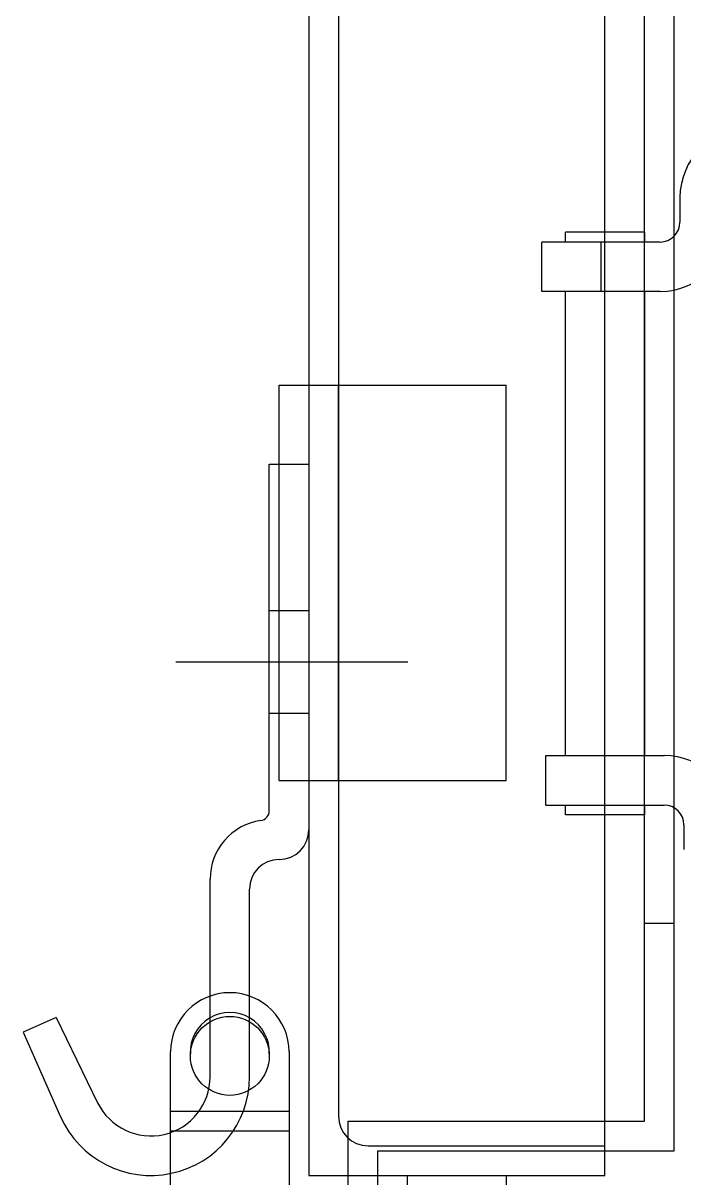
# Model space of a CAD drawing. Extents: x -3080 to 28500, y -1326 to 31609.
# Drawn here: x 15012.14 to 15015.49, y 26362 to 26367.84 of the extents above; entities that cross this region are included whole.
import ezdxf

# ---------------------------------------------------------------- set-up
doc = ezdxf.new("R2010")
doc.units = 0
doc.header["$LTSCALE"] = 100
doc.layers.add('0-xref', color=8, linetype='Continuous')
doc.layers.add('188K-SM-07-F10-MECH-CR PIPE-Y2257103$0$AP7P1-SM-08-FNN-120-A(4)-SMP$0$15P6-SM-08-FNN-320-A(10)-UIS-TCM$0$15P6-SM-08-FNN-00-(@10)170308-MIC$0$0-CDS', color=140, linetype='Continuous')

# ---------------------------------------------------------------- blocks, each defined once
blk = doc.blocks.new('188K-SM-07-F10-MECH-CR PIPE-Y2257103$0$CDS-CVD')
at = {"layer": '188K-SM-07-F10-MECH-CR PIPE-Y2257103$0$AP7P1-SM-08-FNN-120-A(4)-SMP$0$15P6-SM-08-FNN-320-A(10)-UIS-TCM$0$15P6-SM-08-FNN-00-(@10)170308-MIC$0$0-CDS', "ltscale": 0.1}
for p, q in [((15015.29, -72972.4769), (15015.29, -72925.4769)), ((15015.09, -72972.7522), (15015.09, -72926.2522)), ((15013.59, -72926.4022), (15013.59, -72972.7522)), ((15013.74, -72926.5522), (15013.74, -72972.4522)), ((15015.44, -72972.6269), (15015.44, -72941.6358)), ((15015.09, -72971.7016), (15015.09, -72967.6558)), ((15015.47, -72967.8019), (15015.47, -72967.9269)), ((15015.0265, -72967.9769), (15014.89, -72967.9769)), ((15014.89, -72968.0269), (15014.89, -72967.9769)), ((15015.29, -72967.9769), (15015.0265, -72967.9769)), ((15015.29, -72967.9769), (15015.29, -72968.0269)), ((15015.07, -72968.0269), (15014.77, -72968.0269)), ((15014.77, -72968.2769), (15014.77, -72968.0269)), ((15015.37, -72968.0269), (15015.07, -72968.0269)), ((15015.07, -72968.2769), (15015.07, -72968.0269)), ((15015.07, -72968.2769), (15014.77, -72968.2769)), ((15014.89, -72970.6269), (15014.89, -72968.2769)), ((15015.37, -72968.2769), (15015.07, -72968.2769)), ((15015.29, -72968.2769), (15015.29, -72970.6269)), ((15013.44, -72970.7522), (15013.44, -72968.7522)), ((15013.44, -72968.7522), (15014.59, -72968.7522)), ((15013.74, -72970.7522), (15013.74, -72968.7522)), ((15014.59, -72970.7522), (15014.59, -72968.7522)), ((15013.39, -72970.9058), (15013.39, -72969.1522)), ((15013.39, -72969.1522), (15013.59, -72969.1522)), ((15013.59, -72969.1522), (15013.59, -72971.0022)), ((15013.39, -72969.8922), (15013.59, -72969.8922)), ((15012.9163, -72970.1522), (15014.0912, -72970.1522)), ((15013.39, -72970.4122), (15013.59, -72970.4122)), ((15014.79, -72970.6269), (15015.09, -72970.6269)), ((15014.79, -72970.8769), (15014.79, -72970.6269)), ((15015.09, -72970.6269), (15015.39, -72970.6269)), ((15015.09, -72970.8769), (15015.09, -72970.6269)), ((15013.44, -72970.7522), (15014.59, -72970.7522)), ((15014.79, -72970.8769), (15015.09, -72970.8769)), ((15014.89, -72970.9269), (15014.89, -72970.8769)), ((15015.09, -72970.8769), (15015.39, -72970.8769)), ((15015.29, -72970.8769), (15015.29, -72970.9269)), ((15015.0265, -72970.9269), (15014.89, -72970.9269)), ((15015.29, -72970.9269), (15015.0265, -72970.9269)), ((15015.49, -72970.9769), (15015.49, -72971.1019)), ((15013.09, -72972.2522), (15013.09, -72971.2522)), ((15013.29, -72972.2522), (15013.29, -72971.3022)), ((15015.44, -72971.4769), (15015.29, -72971.4769)), ((15012.31, -72971.9522), (15012.1428, -72972.0263)), ((15012.31, -72971.9522), (15012.5203, -72972.3837)), ((15012.1428, -72972.0263), (15012.3329, -72972.4549)), ((15012.89, -72972.4269), (15012.89, -72972.1269)), ((15013.49, -72972.1269), (15013.49, -72972.4269)), ((15012.89, -72972.4269), (15013.49, -72972.4269)), ((15012.89, -72972.5269), (15012.89, -72972.4269)), ((15013.49, -72972.4269), (15013.49, -72972.5269)), ((15013.79, -72972.4769), (15015.29, -72972.4769)), ((15013.79, -72980.4769), (15013.79, -72972.4769)), ((15012.89, -72972.5269), (15013.49, -72972.5269)), ((15012.89, -72972.8769), (15012.89, -72972.5269)), ((15013.49, -72972.5269), (15013.49, -72972.8769)), ((15013.89, -72972.6022), (15015.09, -72972.6022)), ((15013.94, -72980.3269), (15013.94, -72972.6269)), ((15013.94, -72972.6269), (15015.44, -72972.6269)), ((15013.59, -72972.7522), (15015.09, -72972.7522)), ((15014.09, -72972.7522), (15014.59, -72972.7522)), ((15014.09, -72973.7522), (15014.09, -72972.7522)), ((15014.59, -72972.7522), (15014.59, -72973.7522))]:
    blk.add_line(p, q, dxfattribs=at)
blk.add_circle((15013.19, -72972.1469), 0.2, dxfattribs=at)
for centre, radius, start, end in [((15015.82, -72967.8019), 0.35, 90, 180), ((15015.37, -72967.9269), 0.35, 270, 0), ((15015.37, -72967.9269), 0.1, 270, 0), ((15015.39, -72970.9769), 0.35, 4.09604, 90), ((15013.34, -72970.9058), 0.05, 278.21321, 0), ((15015.39, -72970.9769), 0.1, 0, 90), ((15013.39, -72971.2522), 0.3, 98.21321, 180), ((15013.44, -72971.0022), 0.15, 270, 0), ((15013.44, -72971.3022), 0.15, 90, 180), ((15013.19, -72972.1269), 0.3, 0, 180), ((15013.19, -72972.1269), 0.2, 357.13402, 182.86598), ((15012.79, -72972.2522), 0.5, 203.91565, 0), ((15012.79, -72972.2522), 0.3, 205.98923, 0), ((15013.89, -72972.4522), 0.15, 180, 270)]:
    blk.add_arc(centre, radius, start, end, dxfattribs=at)
blk = doc.blocks.new('188K-SM-07-F10-MECH-CR PIPE-Y2257103')
blk.add_blockref('188K-SM-07-F10-MECH-CR PIPE-Y2257103$0$CDS-CVD', (0, 99334.7631))

msp = doc.modelspace()

# ---------------------------------------------------------------- block references
at = {"layer": '0-xref'}
msp.add_blockref('188K-SM-07-F10-MECH-CR PIPE-Y2257103', (0, 0), dxfattribs=at)

doc.saveas('drawing.dxf')
